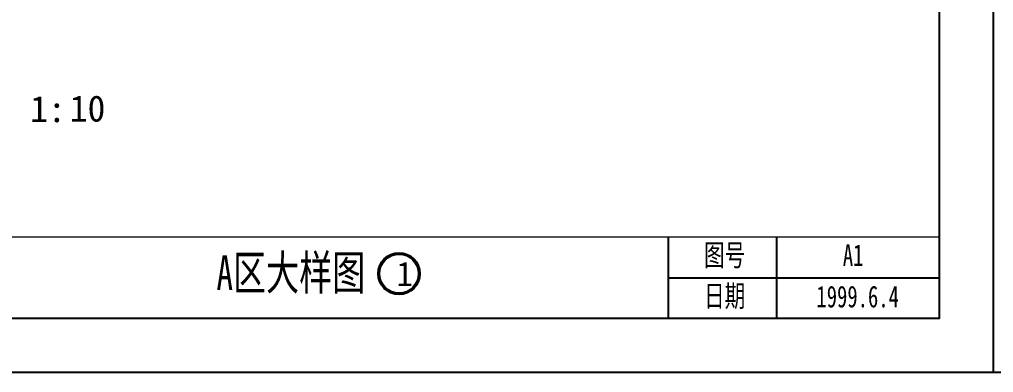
# Model space of a CAD drawing. Extents: x -2485 to 10115, y 1417 to 7253.
# Drawn here: x 4116 to 5915, y 1417 to 2069 of the extents above; entities that cross this region are included whole.
import ezdxf

# ---------------------------------------------------------------- set-up
doc = ezdxf.new("R2010")
doc.units = 0
doc.header["$MEASUREMENT"] = 0
doc.layers.add('TEXT', color=41, linetype='CONTINUOUS')
doc.layers.add('TK', color=1, linetype='CONTINUOUS')
doc.styles.add('STYLE1', font='SimSun.ttf', dxfattribs={"width": 0.7})

msp = doc.modelspace()

# ---------------------------------------------------------------- hatches: boundary and pattern name
at = {"layer": 'TK', "linetype": 'CONTINUOUS'}
h = msp.add_hatch(color=256, dxfattribs=at)
edge = h.paths.add_edge_path(flags=16)
edge.add_arc((4817.1, 1599.5), 36.2, 0, 360)
edge = h.paths.add_edge_path()
edge.add_arc((4817.1, 1599.5), 38.6, 0, 360)

# ---------------------------------------------------------------- linework, layer by layer
for p, q in [((5915, 1416.9), (5915, 4334.7)), ((5815, 1516.9), (5815, 4266.9)), ((5315, 1516.9), (5315, 1666.9)), ((5515, 1516.9), (5515, 1666.9)), ((5315, 1591.9), (5815, 1591.9)), ((5815, 1516.9), (1965, 1516.9)), ((5915, 1416.9), (1715, 1416.9)), ((10115, 1416.9), (5915, 1416.9))]:
    msp.add_line(p, q, dxfattribs=at)
at = {"layer": 'TK', "linetype": 'CONTINUOUS', "const_width": 2.5}
for points in [[(1965, 4266.9), (1965, 1516.9), (5815, 1516.9), (5815, 4266.9), (1965, 4266.9)], [(1965, 1666.9), (5815, 1666.9)]]:
    msp.add_lwpolyline(points, dxfattribs=at)
at = {"layer": 'TK', "linetype": 'CONTINUOUS'}
for radius in [38.6, 36.2]:
    msp.add_circle((4817.1, 1599.5), radius, dxfattribs=at)

# ---------------------------------------------------------------- texts
at = {"layer": 'TEXT', "linetype": 'CONTINUOUS'}
for s, p in [('1:', (4135.7, 1879.2)), ('10', (4208.9, 1880.2))]:
    msp.add_text(s, height=48.39, dxfattribs=at).set_placement(p)
at = {"layer": 'TK', "linetype": 'CONTINUOUS', "style": 'STYLE1', "width": 0.7}
for s, height, p in [('图号', 40, (5380.2, 1613.7)), ('A区大样图', 64, (4479.9, 1569.5)), ('日期', 40, (5380.2, 1538.4))]:
    msp.add_text(s, height=height, dxfattribs=at).set_placement(p)
at = {"layer": 'TK', "linetype": 'CONTINUOUS', "width": 0.7}
for s, p in [('A1', (5636.7, 1613.7)), ('1999.6.4', (5587.9, 1537.2))]:
    msp.add_text(s, height=40, dxfattribs=at).set_placement(p)
at = {"layer": 'TK', "linetype": 'CONTINUOUS'}
msp.add_text('1', height=44.9, dxfattribs=at).set_placement((4812.2, 1576.5))

doc.saveas('drawing.dxf')
